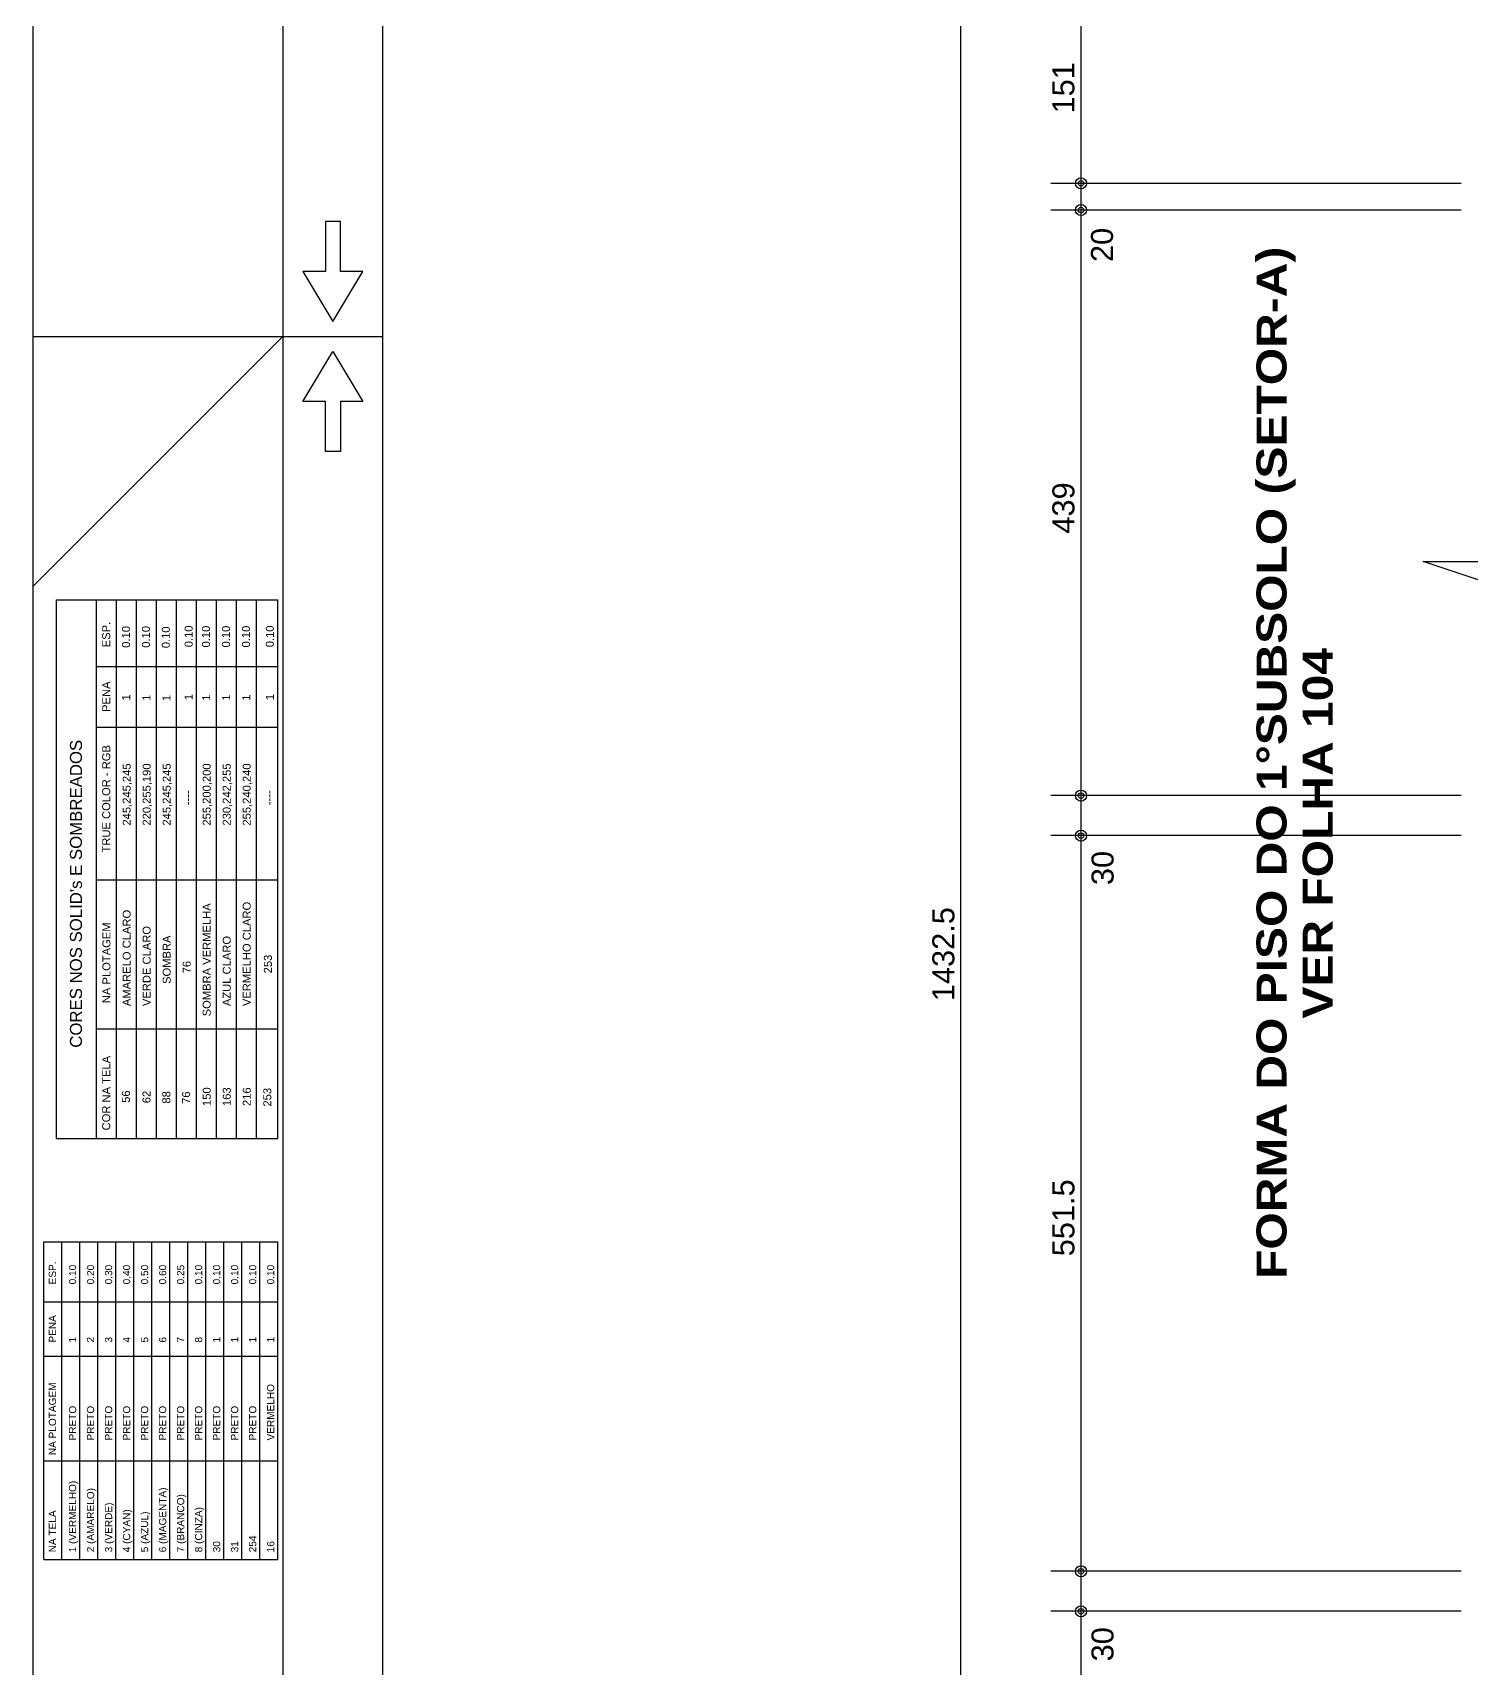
# Model space of a CAD drawing. Extents: x 0 to 13080, y 0 to 6750.
# Drawn here: x 0 to 1078, y 1252 to 2478 of the extents above; entities that cross this region are included whole.
import ezdxf

# ---------------------------------------------------------------- set-up
doc = ezdxf.new("R2010")
doc.units = 0
doc.header["$MEASUREMENT"] = 0
for name, color, linetype in [('MTH-179', 1, 'CONTINUOUS'), ('MTH-230', 1, 'CONTINUOUS'), ('MTH-COTAS7', 31, 'CONTINUOUS'), ('MTH-MARGEM', 5, 'CONTINUOUS'), ('MTH-SIMB_COTA', 3, 'CONTINUOUS'), ('MTH-TXT-NEGRITO', 5, 'CONTINUOUS')]:
    doc.layers.add(name, color=color, linetype=linetype)
doc.styles.add('TQS_ARIAL', font='arial.ttf')
doc.styles.add('TQS_ARIAL_BLACK', font='ariblk.ttf')

msp = doc.modelspace()

# ---------------------------------------------------------------- linework, layer by layer
at = {"layer": 'MTH-179', "linetype": 'Continuous'}
for p, q in [((0.004952, 6750.003475), (0.004952, 0.003475)), ((187.504963, 6750.003475), (187.504963, 0.003475)), ((0.004952, 2250.003475), (262.504952, 2250.003475)), ((0.004952, 2062.503464), (187.504963, 2250.003475))]:
    msp.add_line(p, q, dxfattribs=at)
for points in [[(225.004952, 2261.253475), (247.504952, 2298.753475), (230.629952, 2298.753475), (230.629952, 2336.253475), (219.379952, 2336.253475), (219.379952, 2298.753475), (202.504952, 2298.753475), (225.004952, 2261.253475)], [(225.004952, 2238.753475), (247.504952, 2201.253475), (230.629952, 2201.253475), (230.629952, 2163.753475), (219.379952, 2163.753475), (219.379952, 2201.253475), (202.504952, 2201.253475), (225.004952, 2238.753475)]]:
    msp.add_lwpolyline(points, dxfattribs=at)
at = {"layer": 'MTH-230', "linetype": 'Continuous'}
for p, q in [((17.881079, 2052.388847), (183.754958, 2052.388847)), ((47.881079, 2002.485502), (183.754958, 2002.485502)), ((47.881079, 1957.028662), (183.754958, 1957.028662)), ((47.881079, 1842.586447), (183.754958, 1842.586447)), ((47.881079, 1730.847913), (183.754958, 1730.847913)), ((17.881079, 1648.739376), (183.754958, 1648.739376)), ((8.254958, 1571.229318), (183.754958, 1571.229318)), ((8.254958, 1526.316308), (183.754958, 1526.316308)), ((8.254958, 1485.405152), (183.754958, 1485.405152)), ((8.254958, 1406.956955), (183.754958, 1406.956955)), ((8.254958, 1333.059272), (183.754958, 1333.059272))]:
    msp.add_line(p, q, dxfattribs=at)
for points in [[(1085.927134, 2037.722513), (1085.927134, 2066.719574), (1042.431626, 2081.218021), (1129.422639, 2081.218021), (1085.927134, 2095.716551), (1085.927134, 2124.713529)], [(17.881079, 1648.739376), (17.881079, 2052.388847)], [(47.881079, 1648.739376), (47.881079, 2052.388847)], [(62.881079, 1648.739376), (62.881079, 2052.388847)], [(77.881079, 1648.739376), (77.881079, 2052.388847)], [(92.881079, 1648.739376), (92.881079, 2052.388847)], [(107.881079, 1648.739376), (107.881079, 2052.388847)], [(122.881079, 1648.739376), (122.881079, 2052.388847)], [(137.881079, 1648.739376), (137.881079, 2052.388847)], [(152.881079, 1648.739376), (152.881079, 2052.388847)], [(167.881079, 1648.739376), (167.881079, 2052.388847)], [(183.754958, 1648.739376), (183.754958, 2052.388847)], [(8.254958, 1333.059272), (8.254958, 1571.229318)], [(21.754958, 1333.059272), (21.754958, 1571.229318)], [(35.254958, 1333.059272), (35.254958, 1571.229318)], [(48.754958, 1333.059272), (48.754958, 1571.229318)], [(62.254958, 1333.059272), (62.254958, 1571.229318)], [(75.754958, 1333.059272), (75.754958, 1571.229318)], [(89.254958, 1333.059272), (89.254958, 1571.229318)], [(102.754958, 1333.059272), (102.754958, 1571.229318)], [(116.254958, 1333.059272), (116.254958, 1571.229318)], [(129.754958, 1333.059272), (129.754958, 1571.229318)], [(143.254958, 1333.059272), (143.254958, 1571.229318)], [(156.754958, 1333.059272), (156.754958, 1571.229318)], [(170.254958, 1333.059272), (170.254958, 1571.229318)], [(183.754958, 1333.059272), (183.754958, 1571.229318)]]:
    msp.add_lwpolyline(points, dxfattribs=at)
at = {"layer": 'MTH-COTAS7', "linetype": 'Continuous'}
for p, q in [((695.855745, 1060.735465), (695.855745, 2538.235465)), ((785.855745, 2342.235501), (785.855745, 2538.235465)), ((785.855745, 2322.235501), (785.855745, 2387.235501)), ((785.855745, 1883.235501), (785.855745, 2367.235501)), ((1070.927134, 2364.735501), (763.355745, 2364.735501)), ((1070.927134, 2364.735501), (763.355745, 2364.735501)), ((1070.927134, 2344.735501), (763.355745, 2344.735501)), ((1070.927134, 2344.735501), (763.355745, 2344.735501)), ((785.855745, 1853.235501), (785.855745, 1928.235501)), ((1070.927134, 1905.735501), (763.355745, 1905.735501)), ((1070.927134, 1905.735501), (763.355745, 1905.735501)), ((785.855745, 1301.735502), (785.855745, 1898.235501)), ((1070.927134, 1875.735501), (763.355745, 1875.735501)), ((1070.927134, 1875.735501), (763.355745, 1875.735501)), ((785.855745, 1271.735502), (785.855745, 1346.735502)), ((1070.927134, 1324.235502), (763.355745, 1324.235502)), ((1070.927134, 1324.235502), (763.355745, 1324.235502)), ((785.855745, 1060.735465), (785.855745, 1316.735502)), ((1070.927134, 1294.235502), (763.355745, 1294.235502)), ((1070.927134, 1294.235502), (763.355745, 1294.235502))]:
    msp.add_line(p, q, dxfattribs=at)
at = {"layer": 'MTH-MARGEM', "linetype": 'Continuous'}
msp.add_line((262.504952, 75.003407), (262.504952, 6675.003475), dxfattribs=at)
at = {"layer": 'MTH-SIMB_COTA', "linetype": 'Continuous'}
for centre, radius in [((785.855745, 2364.735501), 4.200001), ((785.855745, 2364.735501), 4.200001), ((785.855745, 2364.735501), 2.1), ((785.855745, 2364.735501), 2.1), ((785.855745, 2344.735501), 4.200001), ((785.855745, 2344.735501), 4.200001), ((785.855745, 2344.735501), 2.1), ((785.855745, 2344.735501), 2.1), ((785.855745, 1905.735501), 4.200001), ((785.855745, 1905.735501), 4.200001), ((785.855745, 1905.735501), 2.1), ((785.855745, 1905.735501), 2.1), ((785.855745, 1875.735501), 4.200001), ((785.855745, 1875.735501), 4.200001), ((785.855745, 1875.735501), 2.1), ((785.855745, 1875.735501), 2.1), ((785.855745, 1324.235502), 4.200001), ((785.855745, 1324.235502), 4.200001), ((785.855745, 1324.235502), 2.1), ((785.855745, 1324.235502), 2.1), ((785.855745, 1294.235502), 4.200001), ((785.855745, 1294.235502), 4.200001), ((785.855745, 1294.235502), 2.1), ((785.855745, 1294.235502), 2.1)]:
    msp.add_circle(centre, radius, dxfattribs=at)

# ---------------------------------------------------------------- texts
at = {"layer": 'MTH-230', "linetype": 'Continuous', "style": 'TQS_ARIAL'}
for s, height, p in [('ESP.', 6, (58.110861, 2016.953151)), ('0.10', 6, (72.932369, 2016.559807)), ('0.10', 6, (87.872772, 2016.595566)), ('0.10', 6, (102.753576, 2016.23798)), ('0.10', 6, (119.899088, 2016.953151)), ('0.10', 6, (132.879923, 2016.808925)), ('0.10', 6, (147.879923, 2016.808925)), ('0.10', 6, (162.879923, 2016.808925)), ('0.10', 6, (180.772967, 2016.953151)), ('PENA', 6, (58.110861, 1968.481188)), ('1', 6, (73.063484, 1976.954402)), ('1', 6, (88.230357, 1976.739851)), ('1', 6, (103.230357, 1976.620655)), ('1', 6, (119.899088, 1977.216631)), ('1', 6, (133.024149, 1976.928179)), ('1', 6, (148.024149, 1976.928179)), ('1', 6, (163.024149, 1976.928179)), ('1', 6, (180.772967, 1977.216631)), ("CORES NOS SOLID's E SOMBREADOS", 9, (36.921958, 1716.727155)), ('TRUE COLOR - RGB', 6, (58.110861, 1863.077196)), ('245,245,245', 6, (73.431077, 1883.258847)), ('220,255,190', 6, (88.431077, 1883.258847)), ('245,245,245', 6, (103.431077, 1883.258847)), ('255,200,200', 6, (133.431077, 1883.258847)), ('230,242,255', 6, (148.431077, 1883.258847)), ('255,240,240', 6, (163.431077, 1883.258847)), ('----', 6, (119.132572, 1898.578438)), ('----', 6, (180.006451, 1898.578438)), ('AMARELO CLARO', 6, (73.431077, 1747.933556)), ('SOMBRA VERMELHA', 6, (133.431077, 1740.257441)), ('VERMELHO CLARO', 6, (163.431077, 1747.933556)), ('NA PLOTAGEM', 6, (58.248854, 1750.141173)), ('VERDE CLARO', 6, (88.431077, 1747.933556)), ('SOMBRA', 6, (103.431077, 1764.554648)), ('AZUL CLARO', 6, (148.431077, 1747.933556)), ('76', 6, (118.431077, 1772.482946)), ('253', 6, (179.304956, 1772.482946)), ('COR NA TELA', 6, (58.110861, 1654.739376)), ('56', 6, (72.879923, 1675.429161)), ('62', 6, (88.312602, 1675.140709)), ('88', 6, (103.168375, 1674.852257)), ('76', 6, (117.979439, 1674.636167)), ('150', 6, (133.456828, 1673.057995)), ('163', 6, (148.456828, 1673.057995)), ('216', 6, (163.456828, 1673.057995)), ('253', 6, (178.853318, 1672.627336)), ('ESP.', 5.4, (17.461761, 1539.337192)), ('0.10', 5.4, (32.571166, 1539.337192)), ('0.20', 5.4, (46.071166, 1539.337192)), ('0.30', 5.4, (59.571166, 1539.337192)), ('0.40', 5.4, (73.071166, 1539.337192)), ('0.50', 5.4, (86.571166, 1539.337192)), ('0.60', 5.4, (100.071166, 1539.337192)), ('0.25', 5.4, (113.571166, 1539.337192)), ('0.10', 5.4, (127.071166, 1539.337192)), ('0.10', 5.4, (140.571166, 1539.337192)), ('0.10', 5.4, (154.071166, 1539.337192)), ('0.10', 5.4, (167.571166, 1539.337192)), ('0.10', 5.4, (181.071166, 1539.337192)), ('PENA', 5.4, (17.461761, 1495.712425)), ('1', 5.4, (32.571166, 1495.712425)), ('2', 5.4, (46.071166, 1495.712425)), ('3', 5.4, (59.571166, 1495.712425)), ('4', 5.4, (73.071166, 1495.712425)), ('5', 5.4, (86.571166, 1495.712425)), ('6', 5.4, (100.071166, 1495.712425)), ('7', 5.4, (113.571166, 1495.712425)), ('8', 5.4, (127.071166, 1495.712425)), ('1', 5.4, (140.571166, 1495.712425)), ('1', 5.4, (154.071166, 1495.712425)), ('1', 5.4, (167.571166, 1495.712425)), ('1', 5.4, (181.071166, 1495.712425)), ('NA PLOTAGEM', 5.4, (17.461761, 1411.295434)), ('VERMELHO', 5.4, (181.071166, 1422.310657)), ('PRETO', 5.4, (32.571166, 1422.310657)), ('PRETO', 5.4, (46.071166, 1422.310657)), ('PRETO', 5.4, (59.571166, 1422.310657)), ('PRETO', 5.4, (73.071166, 1422.310657)), ('PRETO', 5.4, (86.571166, 1422.310657)), ('PRETO', 5.4, (100.071166, 1422.310657)), ('PRETO', 5.4, (113.571166, 1422.310657)), ('PRETO', 5.4, (127.071166, 1422.310657)), ('PRETO', 5.4, (140.571166, 1422.310657)), ('PRETO', 5.4, (154.071166, 1422.310657)), ('PRETO', 5.4, (167.571166, 1422.310657)), ('1 (VERMELHO)', 5.4, (32.571166, 1338.459272)), ('2 (AMARELO)', 5.4, (46.071166, 1338.459272)), ('6 (MAGENTA)', 5.4, (100.071166, 1338.459272)), ('3 (VERDE)', 5.4, (59.571166, 1338.459272)), ('7 (BRANCO)', 5.4, (113.571166, 1338.459272)), ('NA TELA', 5.4, (17.461761, 1338.459272)), ('4 (CYAN)', 5.4, (73.071166, 1338.459272)), ('5 (AZUL)', 5.4, (86.571166, 1338.459272)), ('8 (CINZA)', 5.4, (127.071166, 1338.459272)), ('254', 5.4, (167.571166, 1338.459272)), ('30', 5.4, (140.571166, 1338.459272)), ('31', 5.4, (154.071166, 1338.459272)), ('16', 5.4, (181.071166, 1338.459272))]:
    msp.add_text(s, height=height, rotation=90, dxfattribs=at).set_placement(p)
at = {"layer": 'MTH-COTAS7', "linetype": 'Continuous', "style": 'TQS_ARIAL'}
for s, p in [('151', (780.905745, 2417.135483)), ('20', (809.835223, 2305.745176)), ('439', (780.905745, 2102.135501)), ('30', (810.266917, 1838.633657)), ('1432.5', (690.905745, 1751.635465)), ('551.5', (780.905745, 1560.385501)), ('30', (810.223231, 1256.696736))]:
    msp.add_text(s, height=16.5, rotation=90, dxfattribs=at).set_placement(p)
at = {"layer": 'MTH-TXT-NEGRITO', "linetype": 'Continuous', "style": 'TQS_ARIAL_BLACK'}
for s, p in [('FORMA DO PISO DO 1%%dSUBSOLO (SETOR-A)', (939.917872, 1543.431163)), ('VER FOLHA 104', (974.538974, 1738.58359))]:
    msp.add_text(s, height=22.5, rotation=90, dxfattribs=at).set_placement(p)

doc.saveas('drawing.dxf')
